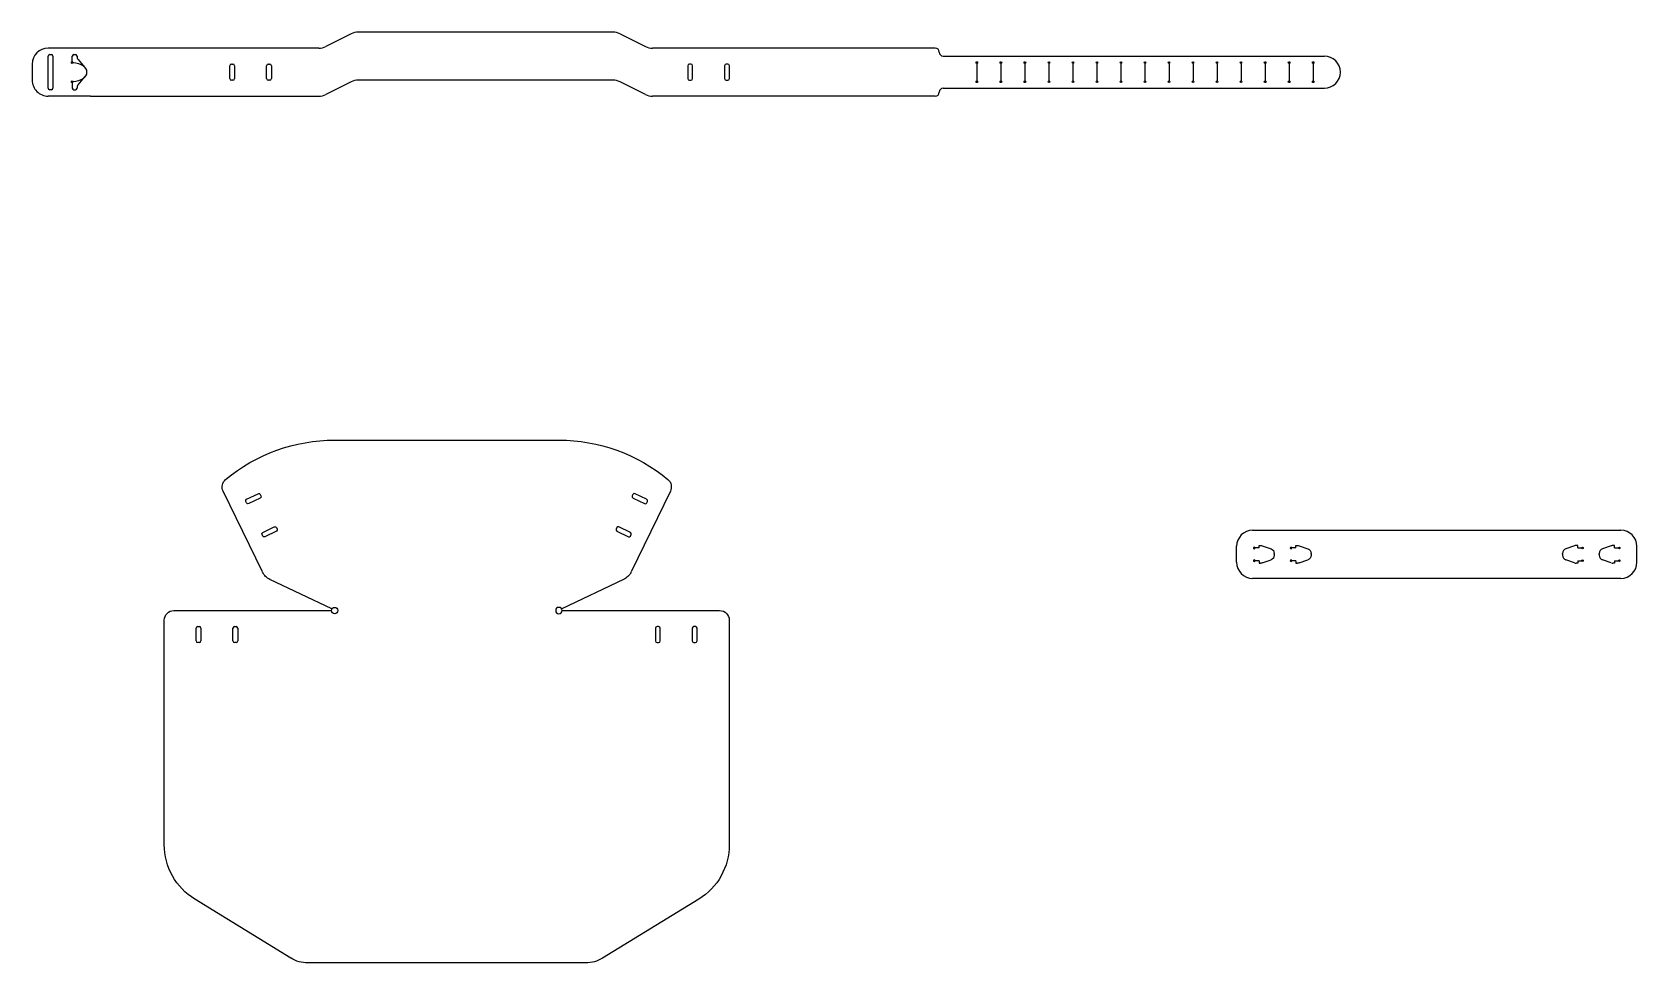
# Model space of a CAD drawing. Extents: x 936 to 1938, y 155 to 736.
import ezdxf

# ---------------------------------------------------------------- set-up
doc = ezdxf.new("R2010")
doc.units = 0
doc.header["$MEASUREMENT"] = 0
doc.layers.add('CUTTING', color=1, linetype='CONTINUOUS')
doc.layers.add('DIMENSIONS', color=7, linetype='CONTINUOUS')

# ---------------------------------------------------------------- blocks, each defined once
blk = doc.blocks.new('BROW_BAND_TAB')
at = {"layer": 'CUTTING'}
for p, q in [((381.1, 413.5), (375.6, 411.6)), ((383.1, 413.6), (382.1, 413.6)), ((383.1, 412.1), (383.1, 413.6)), ((373.6, 408.1), (373.6, 408.7)), ((373.6, 408.1), (373.6, 407.5)), ((381.1, 402.8), (375.6, 404.7)), ((383.1, 402.6), (382.1, 402.6)), ((383.1, 404.1), (383.1, 402.6))]:
    blk.add_line(p, q, dxfattribs=at)
at = {"layer": 'CUTTING', "color": 1}
for p, q in [((383.1, 412.1), (385.6, 412.1)), ((383.1, 404.1), (385.6, 404.1))]:
    blk.add_line(p, q, dxfattribs=at)
at = {"layer": 'CUTTING'}
for centre in [(386.1, 412.1), (386.1, 404.1)]:
    blk.add_circle(centre, 0.5, dxfattribs=at)
for centre, start, end in [((376.6, 408.7), 108.9724, 180), ((382.1, 410.6), 90, 108.9724), ((376.6, 407.5), 180, 251.0276), ((382.1, 405.6), 251.0276, 270)]:
    blk.add_arc(centre, 3, start, end, dxfattribs=at)
blk = doc.blocks.new('FRAME_SIZE_BUCKLE')
at = {"layer": 'CUTTING'}
for p, q in [((29.2, 386.7), (2.7, 386.7)), ((-7.3, 376.7), (-7.3, 366.7)), ((21.4, 379.7), (25.6, 374.6)), ((21.4, 363.7), (25.6, 368.8)), ((29.2, 356.7), (2.7, 356.7))]:
    blk.add_line(p, q, dxfattribs=at)
at = {"layer": 'CUTTING', "color": 1}
for p, q in [((2.7, 361.7), (2.7, 381.7)), ((3.7, 382.7), (4.7, 382.7)), ((5.7, 381.7), (5.7, 361.7)), ((17.7, 378.2), (17.7, 381.7)), ((18.7, 382.7), (19.7, 382.7)), ((20.7, 381.6), (20.7, 381.6)), ((17.7, 365.2), (17.7, 361.7)), ((20.7, 361.7), (20.7, 361.8)), ((4.7, 360.7), (3.7, 360.7)), ((18.7, 360.7), (19.7, 360.7))]:
    blk.add_line(p, q, dxfattribs=at)
at = {"layer": 'CUTTING'}
for centre in [(17.7, 377.7), (17.7, 365.7)]:
    blk.add_circle(centre, 0.5, dxfattribs=at)
for centre, radius, start, end in [((2.7, 376.7), 10, 90, 180), ((23.7, 381.6), 3, 180, 219.441), ((2.7, 366.7), 10, 180.0017, 270.0017), ((23.7, 361.8), 3, 140.559, 180)]:
    blk.add_arc(centre, radius, start, end, dxfattribs=at)
at = {"layer": 'CUTTING', "color": 1}
for centre, start, end in [((3.7, 381.7), 90, 180), ((4.7, 381.7), 0, 90), ((18.7, 381.7), 90, 180), ((19.7, 381.7), 0, 90), ((3.7, 361.7), 180, 270), ((4.7, 361.7), 270, 0), ((18.7, 361.7), 180, 270), ((19.7, 361.7), 270, 0)]:
    blk.add_arc(centre, 1, start, end, dxfattribs=at)
at = {"layer": 'CUTTING', "extrusion": (0, 0, -1)}
blk.add_ellipse((17.7, 371.7), major_axis=(-9, 0), ratio=0.666667, start_param=1.626371, end_param=4.656814, dxfattribs=at)
blk = doc.blocks.new('FRAME_SIZE_TAB')
at = {"layer": 'CUTTING'}
blk.add_line((683.1, 377.2), (683.1, 366.2), dxfattribs=at)
for centre in [(683.1, 377.7), (683.1, 365.7)]:
    blk.add_circle(centre, 0.5, dxfattribs=at)
blk = doc.blocks.new('HEADSTRAP')
at = {"layer": 'CUTTING'}
for p, q in [((-100.5, 0), (-242.9, 0)), ((-80.3, 8.9), (-96, 1.1)), ((83.2, 10), (-75.8, 10)), ((87.7, 8.9), (103.5, 1.1)), ((284.5, 0), (108, 0)), ((287, -2.5), (287, -2.5)), ((289.5, -5), (527.5, -5)), ((83.2, -20), (-75.8, -20)), ((537.5, -15), (537.5, -15)), ((-242.9, -30), (-100.5, -30)), ((-80.3, -21.1), (-96, -28.9)), ((103.5, -28.9), (87.7, -21.1)), ((284.5, -30), (108, -30)), ((287, -27.5), (287, -27.5)), ((289.5, -25), (527.5, -25))]:
    blk.add_line(p, q, dxfattribs=at)
at = {"layer": 'CUTTING', "color": 1}
for p, q in [((-155, -10), (-154, -10)), ((-132, -10), (-131, -10)), ((132, -10), (131, -10)), ((155, -10), (154, -10)), ((155, -10), (154, -10)), ((-156, -19), (-156, -11)), ((-154, -20), (-155, -20)), ((-153, -11), (-153, -19)), ((-133, -19), (-133, -11)), ((-131, -20), (-132, -20)), ((-130, -11), (-130, -19)), ((130, -11), (130, -19)), ((131, -20), (132, -20)), ((133, -19), (133, -11)), ((153, -11), (153, -19)), ((153, -11), (153, -19)), ((154, -20), (155, -20)), ((154, -20), (155, -20)), ((156, -19), (156, -11)), ((156, -19), (156, -11))]:
    blk.add_line(p, q, dxfattribs=at)
at = {"layer": 'CUTTING'}
for centre, radius, start, end in [((-100.5, 10), 10, 270, 296.5651), ((-75.8, 0), 10, 90, 116.5651), ((83.2, 0), 10, 63.4349, 90), ((108, 10), 10, 243.4349, 270), ((284.5, -2.5), 2.5, 0, 90), ((289.5, -2.5), 2.5, 180, 270), ((527.5, -15), 10, 0, 90), ((-75.8, -30), 10, 90, 116.5651), ((83.2, -30), 10, 63.4349, 90), ((527.5, -15), 10, 270, 0), ((-100.5, -20), 10, 270.0001, 296.5651), ((108, -20), 10, 243.4349, 269.9999), ((284.5, -27.5), 2.5, 270, 0), ((289.5, -27.5), 2.5, 90, 180)]:
    blk.add_arc(centre, radius, start, end, dxfattribs=at)
at = {"layer": 'CUTTING', "color": 1}
for centre, start, end in [((-155, -11), 90, 180), ((-154, -11), 0, 90), ((-132, -11), 90, 180), ((-131, -11), 0, 90), ((131, -11), 90, 180), ((132, -11), 0, 90), ((154, -11), 90, 180), ((154, -11), 90, 180), ((155, -11), 0, 90), ((155, -11), 0, 90), ((-155, -19), 180, 270), ((-154, -19), 270, 0), ((-132, -19), 180, 270), ((-131, -19), 270, 0), ((131, -19), 180, 270), ((132, -19), 270, 0), ((154, -19), 180, 270), ((154, -19), 180, 270), ((155, -19), 270, 0), ((155, -19), 270, 0)]:
    blk.add_arc(centre, 1, start, end, dxfattribs=at)
at = {"layer": 'DIMENSIONS'}
for name, p in [('FRAME_SIZE_BUCKLE', (-272.1, -386.7)), ('FRAME_SIZE_TAB', (-372.6, -386.7)), ('FRAME_SIZE_TAB', (-357.6, -386.7)), ('FRAME_SIZE_TAB', (-342.6, -386.7)), ('FRAME_SIZE_TAB', (-327.6, -386.7)), ('FRAME_SIZE_TAB', (-312.6, -386.7)), ('FRAME_SIZE_TAB', (-297.6, -386.7)), ('FRAME_SIZE_TAB', (-282.6, -386.7)), ('FRAME_SIZE_TAB', (-267.6, -386.7)), ('FRAME_SIZE_TAB', (-252.6, -386.7)), ('FRAME_SIZE_TAB', (-237.6, -386.7)), ('FRAME_SIZE_TAB', (-222.6, -386.7)), ('FRAME_SIZE_TAB', (-207.6, -386.7)), ('FRAME_SIZE_TAB', (-192.6, -386.7)), ('FRAME_SIZE_TAB', (-177.6, -386.7)), ('FRAME_SIZE_TAB', (-162.6, -386.7))]:
    blk.add_blockref(name, p, dxfattribs=at)
blk = doc.blocks.new('HEADSTRAP_CATCH_SLOT')
at = {"layer": 'CUTTING', "color": 1}
for p, q in [((0, 4), (0, -4)), ((2, 5), (1, 5)), ((3, -4), (3, 4)), ((1, -5), (2, -5))]:
    blk.add_line(p, q, dxfattribs=at)
for centre, start, end in [((1, 4), 90, 180), ((2, 4), 0, 90), ((1, -4), 180, 270), ((2, -4), 270, 0)]:
    blk.add_arc(centre, 1, start, end, dxfattribs=at)
blk = doc.blocks.new('FACEPLATE_OUTLINE')
at = {"layer": 'CUTTING'}
for p, q in [((-115.1, 244.1), (-139.6, 294.5)), ((139.6, 294.5), (115.1, 244.1)), ((-71.8, 221), (-110.4, 239.4)), ((-176.4, 73.9), (-176.4, 214)), ((72, 220), (170.4, 220)), ((176.4, 214), (176.4, 73.9)), ((-97.3, 3), (-157.3, 39.8)), ((157.3, 39.8), (97.3, 3))]:
    blk.add_line(p, q, dxfattribs=at)
for points in [[(-70, 326.4), (0, 326.4), (70, 326.4)], [(110.4, 239.4), (71.8, 221)], [(-170.4, 220), (-72, 220)], [(86.8, 0), (0, 0), (-86.8, 0)]]:
    blk.add_lwpolyline(points, dxfattribs=at)
at = {"layer": 'CUTTING', "extrusion": (0, 0, -1)}
for centre, radius, start, end in [((106.1, 248.4), 10, 295.524, 334.0628), ((-106.1, 248.4), 10, 205.9372, 244.476), ((170.4, 214), 6, 0, 90), ((-170.4, 214), 6, 90, 180), ((86.8, 20), 20, 270, 301.5162), ((-86.8, 20), 20, 238.4838, 270)]:
    blk.add_arc(centre, radius, start, end, dxfattribs=at)
at = {"layer": 'CUTTING'}
for points in [[(-138.1, 301.8), (-119, 317.7), (-94.9, 326.4), (-70, 326.4)], [(70, 326.4), (94.9, 326.4), (119, 317.7), (138.1, 301.8)], [(-139.6, 294.5), (-140.8, 297), (-140.2, 300), (-138.1, 301.8)], [(138.1, 301.8), (140.2, 300), (140.8, 297), (139.6, 294.5)], [(-72, 220), (-72, 221.1), (-71.1, 222), (-70, 222)], [(-70, 222), (-68.9, 222), (-68, 221.1), (-68, 220)], [(70, 222), (68.9, 222), (68, 221.1), (68, 220)], [(72, 220), (72, 221.1), (71.1, 222), (70, 222)], [(-70, 218), (-71.1, 218), (-72, 218.9), (-72, 220)], [(-68, 220), (-68, 218.9), (-68.9, 218), (-70, 218)], [(68, 220), (68, 218.9), (68.9, 218), (70, 218)], [(70, 218), (71.1, 218), (72, 218.9), (72, 220)], [(-157.3, 39.8), (-169.2, 47), (-176.4, 60), (-176.4, 73.9)], [(176.4, 73.9), (176.4, 60), (169.2, 47), (157.3, 39.8)]]:
    blk.add_open_spline(points, degree=3, dxfattribs=at)
blk = doc.blocks.new('FACEPLATE_WITH_HOOD')
at = {"layer": 'CUTTING', "color": 1}
for p, q in [((-155.4, -10), (-154.4, -10)), ((-132.4, -10), (-131.4, -10)), ((132.4, -10), (131.4, -10)), ((155.4, -10), (154.4, -10)), ((-156.4, -19), (-156.4, -11)), ((-154.4, -20), (-155.4, -20)), ((-153.4, -11), (-153.4, -19)), ((-133.4, -19), (-133.4, -11)), ((-131.4, -20), (-132.4, -20)), ((-130.4, -11), (-130.4, -19)), ((130.4, -11), (130.4, -19)), ((131.4, -20), (132.4, -20)), ((133.4, -19), (133.4, -11)), ((153.4, -11), (153.4, -19)), ((154.4, -20), (155.4, -20)), ((156.4, -19), (156.4, -11)), ((156.4, -19), (156.4, -11))]:
    blk.add_line(p, q, dxfattribs=at)
for centre, start, end in [((-155.4, -11), 90, 180), ((-154.4, -11), 0, 90), ((-132.4, -11), 90, 180), ((-131.4, -11), 0, 90), ((131.4, -11), 90, 180), ((132.4, -11), 0, 90), ((154.4, -11), 90, 180), ((155.4, -11), 0, 90), ((-155.4, -19), 180, 270), ((-154.4, -19), 270, 0), ((-132.4, -19), 180, 270), ((-131.4, -19), 270, 0), ((131.4, -19), 180, 270), ((132.4, -19), 270, 0), ((154.4, -19), 180, 270), ((155.4, -19), 270, 0)]:
    blk.add_arc(centre, 1, start, end, dxfattribs=at)
at = {"layer": 'CUTTING'}
blk.add_blockref('FACEPLATE_OUTLINE', (0.1, -220), dxfattribs=at)
at = {"layer": 'CUTTING', "xscale": -1, "rotation": 295.9416833579008}
for p in [(-120, 68.5), (-109.9, 47.8)]:
    blk.add_blockref('HEADSTRAP_CATCH_SLOT', p, dxfattribs=at)
at = {"layer": 'CUTTING', "rotation": 64.0583166420991}
for p in [(120, 68.5), (109.9, 47.8)]:
    blk.add_blockref('HEADSTRAP_CATCH_SLOT', p, dxfattribs=at)

msp = doc.modelspace()

# ---------------------------------------------------------------- linework, layer by layer
at = {"layer": 'CUTTING'}
for p, q in [((1698.4, 424.9), (1928.4, 424.9)), ((1688.4, 404.9), (1688.4, 414.9)), ((1938.4, 404.9), (1938.4, 414.9)), ((1928.4, 394.9), (1698.4, 394.9))]:
    msp.add_line(p, q, dxfattribs=at)
for centre, start, end in [((1698.4, 414.9), 90, 180), ((1928.4, 414.9), 0, 90), ((1698.4, 404.9), 180, 270), ((1928.4, 404.9), 270, 0)]:
    msp.add_arc(centre, 10, start, end, dxfattribs=at)

# ---------------------------------------------------------------- block references
for name, p in [('HEADSTRAP', (1215.7, 725.9)), ('FACEPLATE_WITH_HOOD', (1195.1, 374.8))]:
    msp.add_blockref(name, p, dxfattribs=at)
at = {"layer": 'DIMENSIONS', "xscale": -1}
for p in [(2085.5, 1.8), (2108.5, 1.8)]:
    msp.add_blockref('BROW_BAND_TAB', p, dxfattribs=at)
at = {"layer": 'DIMENSIONS'}
for p in [(1518.3, 1.8), (1541.3, 1.8)]:
    msp.add_blockref('BROW_BAND_TAB', p, dxfattribs=at)

doc.saveas('drawing.dxf')
